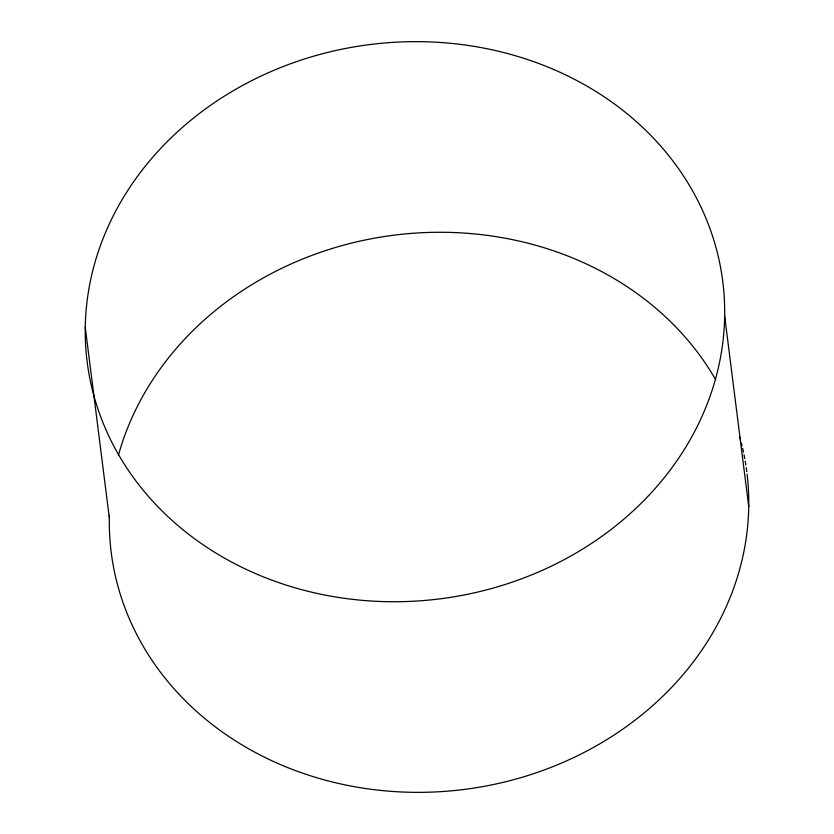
<?xml version="1.0" encoding="UTF-8"?>
<svg xmlns="http://www.w3.org/2000/svg" width="834" height="834" viewBox="0 0 834 834"><rect width="100%" height="100%" fill="white"/><g stroke="black" fill="none" stroke-linecap="round" stroke-linejoin="round"><path stroke-width="1.25" d="M724.663 316.107A320.339 279.359 -7.2 0 1 241.182 566.964A320.339 279.359 -7.2 0 1 249.043 82.003A320.339 279.359 -7.2 0 1 724.663 316.107L748.744 506.728M85.256 327.272L109.337 517.893M747.087 474.139A320.339 279.359 -7.2 0 1 441.718 791.591A320.339 279.359 -7.2 0 1 109.39 515.349M118.438 455.197A320.339 279.359 -7.2 0 1 393.992 235.167A320.339 279.359 -7.2 0 1 715.655 379.699M739.737 436.943A320.339 279.359 -7.2 0 1 740.425 439.445M741.405 443.229A320.339 279.359 -7.2 0 1 742.031 445.763M742.625 448.306A320.339 279.359 -7.2 0 1 743.469 452.132M744.001 454.697A320.339 279.359 -7.2 0 1 744.741 458.564M745.2 461.139A320.339 279.359 -7.2 0 1 745.846 465.028M746.232 467.624A320.339 279.359 -7.2 0 1 746.774 471.533"/></g></svg>
